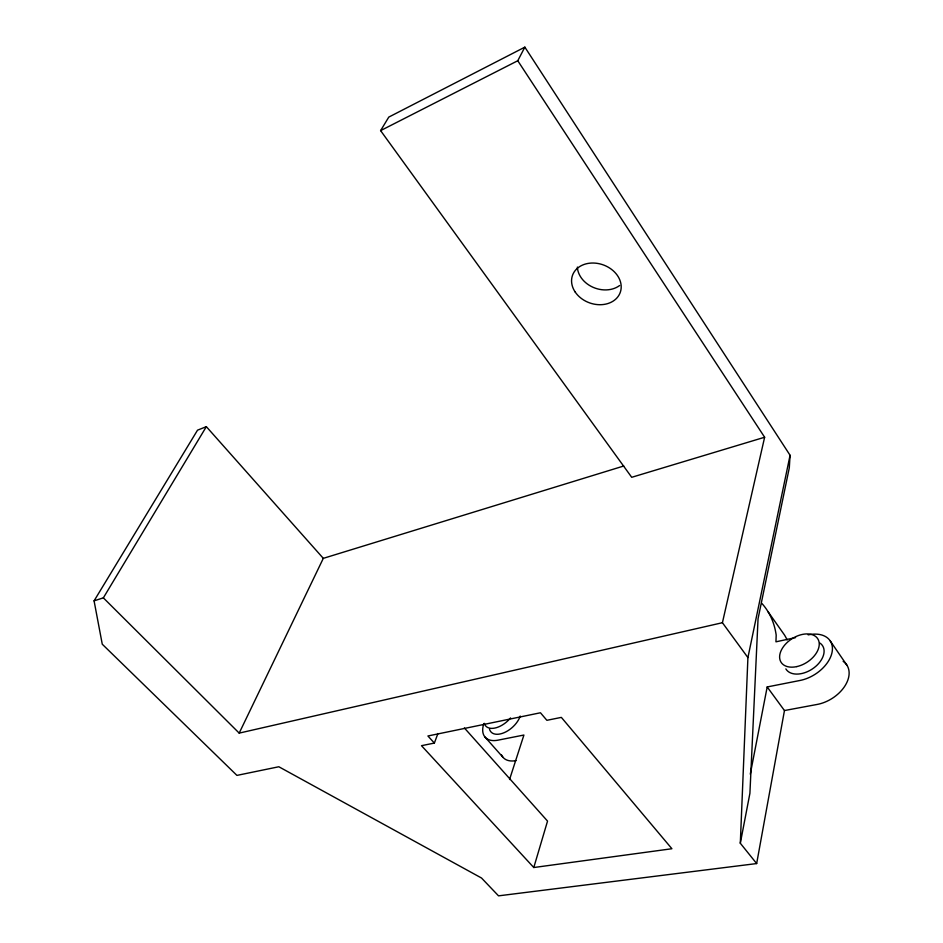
<?xml version="1.0" encoding="UTF-8"?>
<svg xmlns="http://www.w3.org/2000/svg" width="943" height="943" viewBox="0 0 943 943"><rect width="100%" height="100%" fill="white"/><g stroke="black" fill="none" stroke-linecap="round" stroke-linejoin="round"><path stroke-width="1.41" d="M623.747 466.007L323.308 558.35L206.34 426.66L197.523 430.173L94.076 600.856L102.268 644.21L236.929 775.394L278.833 766.753L481.531 878.027L498.529 895.85L756.663 863.564L740.314 843.231L747.917 657.601L790.069 455.269L524.85 47.15L388.787 117.097L380.607 130.617L631.716 477.299L764.632 437.246L517.766 60.741L524.85 47.15M790.069 455.269L789.303 467.811L758.054 618.702L749.909 793.299L740.314 843.231M756.663 863.564L784.458 710.55L767.189 686.952L800.135 680.445A30.695 19.803 -32.6 0 0 832.139 651.872A30.695 19.803 -32.6 0 0 808.151 634.875M750.286 774.144L767.189 686.952M747.917 657.601L722.421 622.71L764.632 437.246M437.917 733.513L434.369 743.072L427.898 735.988L540.457 712.767L546.869 720.311L561.356 717.387L671.911 848.735L533.785 867.525L547.541 821.094L464.38 727.961M509.55 779.519L523.919 735.033L497.951 740.172A26.769 15.371 -41.7 0 1 483.877 723.576M94.076 600.856L103.353 597.85L239.192 733.112L323.308 558.35M103.353 597.85L206.34 426.66M380.607 130.617L517.766 60.741M239.192 733.112L722.421 622.71M795.55 637.598L775.948 641.818L776.183 635.087A145.446 89.538 -38 0 0 761.909 603.461M434.369 743.072L421.497 745.677L533.785 867.525M784.458 710.55L817.263 704.421A30.365 20.074 -32.3 0 0 845.388 685.219A30.365 20.074 -32.3 0 0 843.16 661.349M484.961 737.002L502.949 757.276M768.062 611.748L784.458 634.957A143.914 90.905 -37.9 0 1 787.181 639.967M830.253 640.957L846.873 665.145M619.61 285.529A25.096 20.157 19.7 0 1 593.171 287.344A25.096 20.157 19.7 0 1 577.375 267.069M820.021 643.126A21.701 14.004 -32.6 0 1 813.998 667.797A21.701 14.004 -32.6 0 1 785.861 668.893M510.564 717.918A18.99 10.809 -41.7 0 1 494.898 728.055A18.99 10.809 -41.7 0 1 484.337 723.34M515.998 760.624A26.51 15.63 -41.8 0 1 501.511 754.93M520.206 716.067A18.931 10.868 -41.7 0 1 504.199 732.664A18.931 10.868 -41.7 0 1 489.511 729.222M575.112 291.917A25.367 20.192 19.8 0 0 618.101 296.503A25.367 20.192 19.8 0 0 595.917 263.191A25.367 20.192 19.8 0 0 575.112 291.917M796.788 666.595A21.772 13.945 -32.7 0 0 817.77 638.788A21.772 13.945 -32.7 0 0 783.751 646.25A21.772 13.945 -32.7 0 0 796.788 666.595"/></g></svg>
